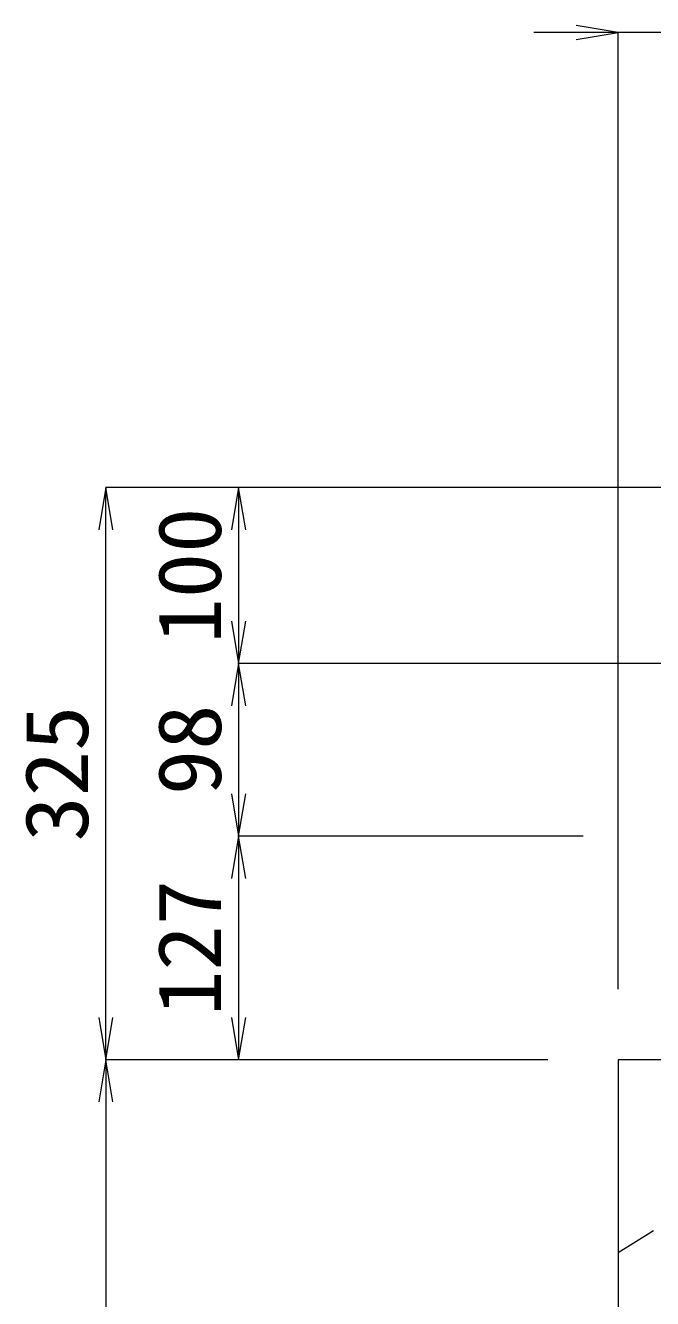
# Model space of a CAD drawing. Units: millimetres at full size; some dimension numbers follow another scale. Extents: x -734 to 58102, y 49499 to 87169.
# Drawn here: x 9737 to 10094, y 55302 to 56025 of the extents above; entities that cross this region are included whole.
import ezdxf
from ezdxf.enums import TextEntityAlignment as Align

# ---------------------------------------------------------------- set-up
doc = ezdxf.new("R2010")
doc.units = ezdxf.units.MM
doc.header["$LTSCALE"] = 50
doc.linetypes.add('USER1', pattern=[1.35, 0.75, -0.6])
doc.layers.add('寸法線', color=7, linetype='Continuous', lineweight=13)
doc.layers.add('本体', color=2, linetype='Continuous', lineweight=20)
doc.styles.add('ＭＳ 明朝', font='')
doc.styles.get('ＭＳ 明朝').set_extended_font_data('MS Mincho')

# ---------------------------------------------------------------- blocks, each defined once
blk = doc.blocks.new('open_arrow')
at = {"color": 0, "linetype": 'Continuous', "lineweight": -2}
blk.add_lwpolyline([(7.5, 1.25), (0, 0), (7.5, -1.25)], dxfattribs=at)

msp = doc.modelspace()

# ---------------------------------------------------------------- linework, layer by layer
at = {"layer": '寸法線'}
for p, q in [((10142.5, 56021.03), (10026.5, 56021.03)), ((10074.5, 55477.61), (10074.5, 56021.03)), ((9783.14, 55437.59), (9783.14, 55762.59)), ((10179.48, 55762.59), (9783.14, 55762.59)), ((9858.69, 55762.59), (9858.69, 55662.59)), ((10179.48, 55762.59), (9858.69, 55762.59)), ((10174.48, 55662.59), (9858.69, 55662.59)), ((9858.69, 55662.59), (9858.69, 55564.59)), ((10174.48, 55662.59), (9858.69, 55662.59)), ((9858.69, 55564.59), (9858.69, 55437.59)), ((10054.48, 55564.59), (9858.69, 55564.59)), ((10054.48, 55564.59), (9858.69, 55564.59)), ((9783.14, 55437.59), (9783.14, 54737.58)), ((10034.48, 55437.59), (9783.14, 55437.59)), ((10034.48, 55437.59), (9783.14, 55437.59)), ((10034.48, 55437.59), (9858.69, 55437.59))]:
    msp.add_line(p, q, dxfattribs=at)
at = {"layer": '本体'}
for p, q in [((10074.5, 55437.59), (10074.5, 54387.59)), ((10544.5, 55437.59), (10074.5, 55437.59))]:
    msp.add_line(p, q, dxfattribs=at)
at = {"layer": '本体', "linetype": 'USER1', "lineweight": 9}
msp.add_line((10074.51, 55328.08), (10094.51, 55340.58), dxfattribs=at)

# ---------------------------------------------------------------- block references
at = {"layer": '寸法線', "xscale": 3.2, "yscale": 3.2}
for p, rotation in [((10074.5, 56021.03), 180), ((9783.14, 55762.59), 270), ((9858.69, 55762.59), 270), ((9858.69, 55662.59), 90), ((9858.69, 55662.59), 270), ((9858.69, 55564.59), 90), ((9858.69, 55564.59), 270), ((9783.14, 55437.59), 90), ((9858.69, 55437.59), 90), ((9783.14, 55437.59), 270)]:
    msp.add_blockref('open_arrow', p, dxfattribs=dict(at, rotation=rotation))

# ---------------------------------------------------------------- texts
at = {"layer": '寸法線', "style": 'ＭＳ 明朝', "width": 1.05}
for s, p in [('100', (9830.67, 55712.59)), ('98', (9830.67, 55613.59)), ('325', (9755.12, 55600.09)), ('127', (9830.67, 55501.09))]:
    msp.add_text(s, height=36.03, rotation=90, dxfattribs=at).set_placement(p, align=Align.MIDDLE_CENTER)

doc.saveas('drawing.dxf')
